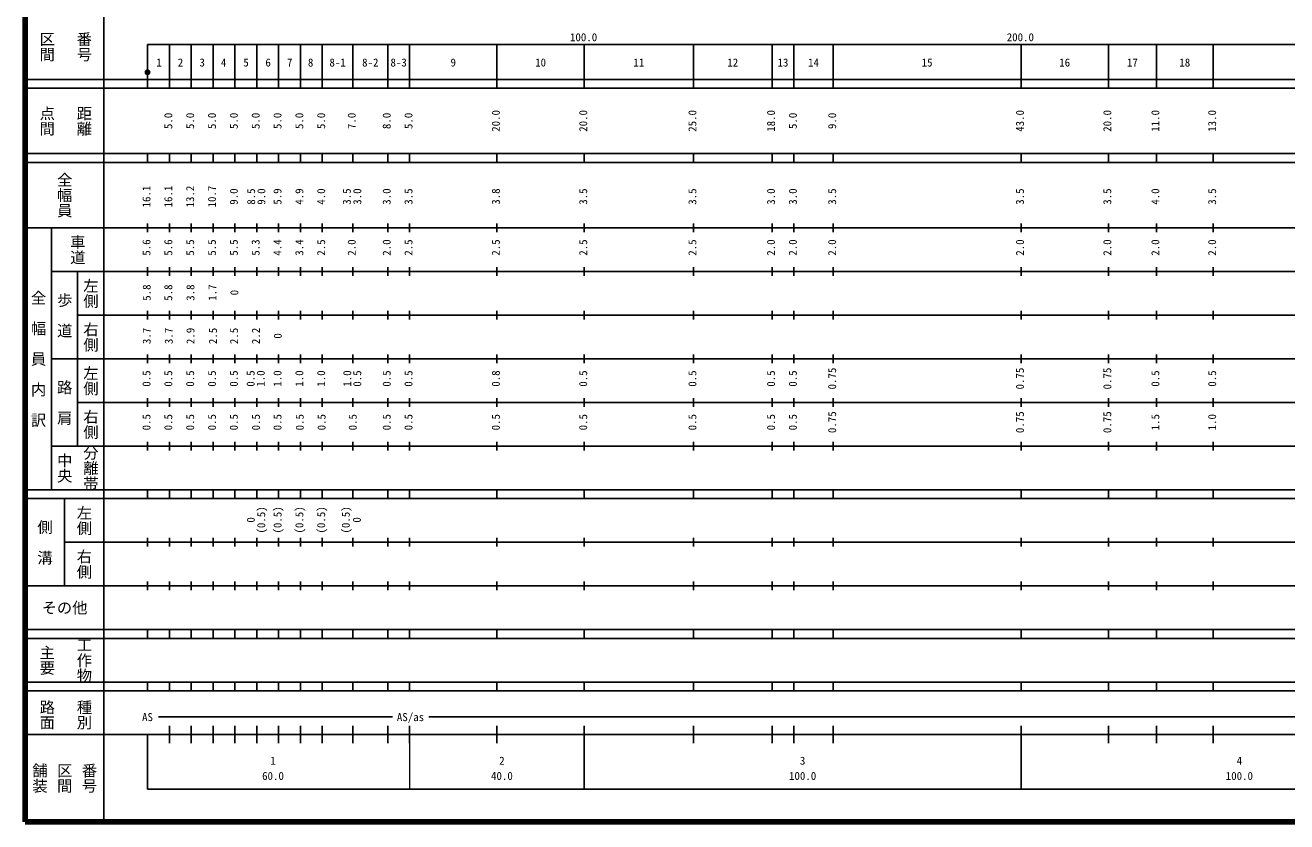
# Model space of a CAD drawing. Units: millimetres on the paper, enlarged 1000 times. Extents: x 40000 to 680000, y 20000 to 380000.
# Drawn here: x 40000 to 328851, y 20000 to 202409 of the extents above; entities that cross this region are included whole.
import ezdxf
from ezdxf.enums import TextEntityAlignment as Align

# ---------------------------------------------------------------- set-up
doc = ezdxf.new("R2010")
doc.units = ezdxf.units.MM
doc.header["$LTSCALE"] = 1000
doc.layers.add('M-TTL', color=2, linetype='Continuous', lineweight=140)
doc.layers.add('M-TTL-BAND', color=7, linetype='Continuous', lineweight=25)
doc.styles.add('@ＭＳ ゴシック', font='')
doc.styles.add('ＭＳ ゴシック', font='')
doc.styles.get('@ＭＳ ゴシック').set_extended_font_data('@MS Gothic')
doc.styles.get('ＭＳ ゴシック').set_extended_font_data('MS Gothic')

msp = doc.modelspace()

# ---------------------------------------------------------------- hatches: boundary and pattern name
at = {"layer": 'M-TTL-BAND'}
msp.add_hatch(color=256, dxfattribs=at).paths.add_polyline_path([(68503, 191629, 1), (67503, 191629, 1)])

# ---------------------------------------------------------------- linework, layer by layer
at = {"layer": 'M-TTL'}
for p, q in [((40000, 380000), (40000, 20000)), ((40000, 20000), (680000, 20000))]:
    msp.add_line(p, q, dxfattribs=at)
at = {"layer": 'M-TTL-BAND'}
for p, q in [((58000, 370000), (58000, 20000)), ((68000, 198000), (579000, 198000)), ((68000, 198000), (68000, 188000)), ((73000, 188000), (73000, 198000)), ((78000, 188000), (78000, 198000)), ((83000, 188000), (83000, 198000)), ((88000, 188000), (88000, 198000)), ((93000, 188000), (93000, 198000)), ((98000, 188000), (98000, 198000)), ((103000, 188000), (103000, 198000)), ((108000, 188000), (108000, 198000)), ((115000, 188000), (115000, 198000)), ((123000, 188000), (123000, 198000)), ((128000, 188000), (128000, 198000)), ((148000, 188000), (148000, 198000)), ((168000, 188000), (168000, 198000)), ((193000, 188000), (193000, 198000)), ((211000, 188000), (211000, 198000)), ((216000, 188000), (216000, 198000)), ((225000, 188000), (225000, 198000)), ((268000, 188000), (268000, 198000)), ((288000, 188000), (288000, 198000)), ((299000, 188000), (299000, 198000)), ((312000, 188000), (312000, 198000)), ((40000, 190000), (579000, 190000)), ((40000, 188000), (579000, 188000)), ((40000, 173000), (579000, 173000)), ((40000, 171000), (579000, 171000)), ((68000, 171000), (68000, 173000)), ((73000, 171000), (73000, 173000)), ((78000, 171000), (78000, 173000)), ((83000, 171000), (83000, 173000)), ((88000, 171000), (88000, 173000)), ((93000, 171000), (93000, 173000)), ((98000, 171000), (98000, 173000)), ((103000, 171000), (103000, 173000)), ((108000, 171000), (108000, 173000)), ((115000, 171000), (115000, 173000)), ((123000, 171000), (123000, 173000)), ((128000, 171000), (128000, 173000)), ((148000, 171000), (148000, 173000)), ((168000, 171000), (168000, 173000)), ((193000, 171000), (193000, 173000)), ((211000, 171000), (211000, 173000)), ((216000, 171000), (216000, 173000)), ((225000, 171000), (225000, 173000)), ((268000, 171000), (268000, 173000)), ((288000, 171000), (288000, 173000)), ((299000, 171000), (299000, 173000)), ((312000, 171000), (312000, 173000)), ((40000, 156000), (579000, 156000)), ((46000, 96000), (46000, 156000)), ((68000, 155000), (68000, 157000)), ((73000, 155000), (73000, 157000)), ((78000, 155000), (78000, 157000)), ((83000, 155000), (83000, 157000)), ((88000, 155000), (88000, 157000)), ((93000, 155000), (93000, 157000)), ((98000, 155000), (98000, 157000)), ((103000, 155000), (103000, 157000)), ((108000, 155000), (108000, 157000)), ((115000, 155000), (115000, 157000)), ((123000, 155000), (123000, 157000)), ((128000, 155000), (128000, 157000)), ((148000, 155000), (148000, 157000)), ((168000, 155000), (168000, 157000)), ((193000, 155000), (193000, 157000)), ((211000, 155000), (211000, 157000)), ((216000, 155000), (216000, 157000)), ((225000, 155000), (225000, 157000)), ((268000, 155000), (268000, 157000)), ((288000, 155000), (288000, 157000)), ((299000, 155000), (299000, 157000)), ((312000, 155000), (312000, 157000)), ((46000, 146000), (579000, 146000)), ((52000, 146000), (52000, 106000)), ((68000, 145000), (68000, 147000)), ((73000, 145000), (73000, 147000)), ((78000, 145000), (78000, 147000)), ((83000, 145000), (83000, 147000)), ((88000, 145000), (88000, 147000)), ((93000, 145000), (93000, 147000)), ((98000, 145000), (98000, 147000)), ((103000, 145000), (103000, 147000)), ((108000, 145000), (108000, 147000)), ((115000, 145000), (115000, 147000)), ((123000, 145000), (123000, 147000)), ((128000, 145000), (128000, 147000)), ((148000, 145000), (148000, 147000)), ((168000, 145000), (168000, 147000)), ((193000, 145000), (193000, 147000)), ((211000, 145000), (211000, 147000)), ((216000, 145000), (216000, 147000)), ((225000, 145000), (225000, 147000)), ((268000, 145000), (268000, 147000)), ((288000, 145000), (288000, 147000)), ((299000, 145000), (299000, 147000)), ((312000, 145000), (312000, 147000)), ((52000, 136000), (579000, 136000)), ((68000, 135000), (68000, 137000)), ((73000, 135000), (73000, 137000)), ((78000, 135000), (78000, 137000)), ((83000, 135000), (83000, 137000)), ((88000, 135000), (88000, 137000)), ((93000, 135000), (93000, 137000)), ((98000, 135000), (98000, 137000)), ((103000, 135000), (103000, 137000)), ((108000, 135000), (108000, 137000)), ((115000, 135000), (115000, 137000)), ((123000, 135000), (123000, 137000)), ((128000, 135000), (128000, 137000)), ((148000, 135000), (148000, 137000)), ((168000, 135000), (168000, 137000)), ((193000, 135000), (193000, 137000)), ((211000, 135000), (211000, 137000)), ((216000, 135000), (216000, 137000)), ((225000, 135000), (225000, 137000)), ((268000, 135000), (268000, 137000)), ((288000, 135000), (288000, 137000)), ((299000, 135000), (299000, 137000)), ((312000, 135000), (312000, 137000)), ((46000, 126000), (579000, 126000)), ((68000, 125000), (68000, 127000)), ((73000, 125000), (73000, 127000)), ((78000, 125000), (78000, 127000)), ((83000, 125000), (83000, 127000)), ((88000, 125000), (88000, 127000)), ((93000, 125000), (93000, 127000)), ((98000, 125000), (98000, 127000)), ((103000, 125000), (103000, 127000)), ((108000, 125000), (108000, 127000)), ((115000, 125000), (115000, 127000)), ((123000, 125000), (123000, 127000)), ((128000, 125000), (128000, 127000)), ((148000, 125000), (148000, 127000)), ((168000, 125000), (168000, 127000)), ((193000, 125000), (193000, 127000)), ((211000, 125000), (211000, 127000)), ((216000, 125000), (216000, 127000)), ((225000, 125000), (225000, 127000)), ((268000, 125000), (268000, 127000)), ((288000, 125000), (288000, 127000)), ((299000, 125000), (299000, 127000)), ((312000, 125000), (312000, 127000)), ((52000, 116000), (579000, 116000)), ((68000, 115000), (68000, 117000)), ((73000, 115000), (73000, 117000)), ((78000, 115000), (78000, 117000)), ((83000, 115000), (83000, 117000)), ((88000, 115000), (88000, 117000)), ((93000, 115000), (93000, 117000)), ((98000, 115000), (98000, 117000)), ((103000, 115000), (103000, 117000)), ((108000, 115000), (108000, 117000)), ((115000, 115000), (115000, 117000)), ((123000, 115000), (123000, 117000)), ((128000, 115000), (128000, 117000)), ((148000, 115000), (148000, 117000)), ((168000, 115000), (168000, 117000)), ((193000, 115000), (193000, 117000)), ((211000, 115000), (211000, 117000)), ((216000, 115000), (216000, 117000)), ((225000, 115000), (225000, 117000)), ((268000, 115000), (268000, 117000)), ((288000, 115000), (288000, 117000)), ((299000, 115000), (299000, 117000)), ((312000, 115000), (312000, 117000)), ((68000, 105000), (68000, 107000)), ((73000, 105000), (73000, 107000)), ((78000, 105000), (78000, 107000)), ((83000, 105000), (83000, 107000)), ((88000, 105000), (88000, 107000)), ((93000, 105000), (93000, 107000)), ((98000, 105000), (98000, 107000)), ((103000, 105000), (103000, 107000)), ((108000, 105000), (108000, 107000)), ((115000, 105000), (115000, 107000)), ((123000, 105000), (123000, 107000)), ((128000, 105000), (128000, 107000)), ((148000, 105000), (148000, 107000)), ((168000, 105000), (168000, 107000)), ((193000, 105000), (193000, 107000)), ((211000, 105000), (211000, 107000)), ((216000, 105000), (216000, 107000)), ((225000, 105000), (225000, 107000)), ((268000, 105000), (268000, 107000)), ((288000, 105000), (288000, 107000)), ((299000, 105000), (299000, 107000)), ((312000, 105000), (312000, 107000)), ((46000, 106000), (579000, 106000)), ((40000, 96000), (579000, 96000)), ((68000, 94000), (68000, 96000)), ((73000, 94000), (73000, 96000)), ((78000, 94000), (78000, 96000)), ((83000, 94000), (83000, 96000)), ((88000, 94000), (88000, 96000)), ((93000, 94000), (93000, 96000)), ((98000, 94000), (98000, 96000)), ((103000, 94000), (103000, 96000)), ((108000, 94000), (108000, 96000)), ((115000, 94000), (115000, 96000)), ((123000, 94000), (123000, 96000)), ((128000, 94000), (128000, 96000)), ((148000, 94000), (148000, 96000)), ((168000, 94000), (168000, 96000)), ((193000, 94000), (193000, 96000)), ((211000, 94000), (211000, 96000)), ((216000, 94000), (216000, 96000)), ((225000, 94000), (225000, 96000)), ((268000, 94000), (268000, 96000)), ((288000, 94000), (288000, 96000)), ((299000, 94000), (299000, 96000)), ((312000, 94000), (312000, 96000)), ((40000, 94000), (579000, 94000)), ((49000, 94000), (49000, 74000)), ((49000, 84000), (579000, 84000)), ((68000, 83000), (68000, 85000)), ((73000, 83000), (73000, 85000)), ((78000, 83000), (78000, 85000)), ((83000, 83000), (83000, 85000)), ((88000, 83000), (88000, 85000)), ((93000, 83000), (93000, 85000)), ((98000, 83000), (98000, 85000)), ((103000, 83000), (103000, 85000)), ((108000, 83000), (108000, 85000)), ((115000, 83000), (115000, 85000)), ((123000, 83000), (123000, 85000)), ((128000, 83000), (128000, 85000)), ((148000, 83000), (148000, 85000)), ((168000, 83000), (168000, 85000)), ((193000, 83000), (193000, 85000)), ((211000, 83000), (211000, 85000)), ((216000, 83000), (216000, 85000)), ((225000, 83000), (225000, 85000)), ((268000, 83000), (268000, 85000)), ((288000, 83000), (288000, 85000)), ((299000, 83000), (299000, 85000)), ((312000, 83000), (312000, 85000)), ((40000, 74000), (579000, 74000)), ((68000, 73000), (68000, 75000)), ((73000, 73000), (73000, 75000)), ((78000, 73000), (78000, 75000)), ((83000, 73000), (83000, 75000)), ((88000, 73000), (88000, 75000)), ((93000, 73000), (93000, 75000)), ((98000, 73000), (98000, 75000)), ((103000, 73000), (103000, 75000)), ((108000, 73000), (108000, 75000)), ((115000, 73000), (115000, 75000)), ((123000, 73000), (123000, 75000)), ((128000, 73000), (128000, 75000)), ((148000, 73000), (148000, 75000)), ((168000, 73000), (168000, 75000)), ((193000, 73000), (193000, 75000)), ((211000, 73000), (211000, 75000)), ((216000, 73000), (216000, 75000)), ((225000, 73000), (225000, 75000)), ((268000, 73000), (268000, 75000)), ((288000, 73000), (288000, 75000)), ((299000, 73000), (299000, 75000)), ((312000, 73000), (312000, 75000)), ((40000, 64000), (579000, 64000)), ((68000, 62000), (68000, 64000)), ((73000, 62000), (73000, 64000)), ((78000, 62000), (78000, 64000)), ((83000, 62000), (83000, 64000)), ((88000, 62000), (88000, 64000)), ((93000, 62000), (93000, 64000)), ((98000, 62000), (98000, 64000)), ((103000, 62000), (103000, 64000)), ((108000, 62000), (108000, 64000)), ((115000, 62000), (115000, 64000)), ((123000, 62000), (123000, 64000)), ((128000, 62000), (128000, 64000)), ((148000, 62000), (148000, 64000)), ((168000, 62000), (168000, 64000)), ((193000, 62000), (193000, 64000)), ((211000, 62000), (211000, 64000)), ((216000, 62000), (216000, 64000)), ((225000, 62000), (225000, 64000)), ((268000, 62000), (268000, 64000)), ((288000, 62000), (288000, 64000)), ((299000, 62000), (299000, 64000)), ((312000, 62000), (312000, 64000)), ((40000, 62000), (579000, 62000)), ((40000, 52000), (579000, 52000)), ((68000, 50000), (68000, 52000)), ((73000, 50000), (73000, 52000)), ((78000, 50000), (78000, 52000)), ((83000, 50000), (83000, 52000)), ((88000, 50000), (88000, 52000)), ((93000, 50000), (93000, 52000)), ((98000, 50000), (98000, 52000)), ((103000, 50000), (103000, 52000)), ((108000, 50000), (108000, 52000)), ((115000, 50000), (115000, 52000)), ((123000, 50000), (123000, 52000)), ((128000, 50000), (128000, 52000)), ((148000, 50000), (148000, 52000)), ((168000, 50000), (168000, 52000)), ((193000, 50000), (193000, 52000)), ((211000, 50000), (211000, 52000)), ((216000, 50000), (216000, 52000)), ((225000, 50000), (225000, 52000)), ((268000, 50000), (268000, 52000)), ((288000, 50000), (288000, 52000)), ((299000, 50000), (299000, 52000)), ((312000, 50000), (312000, 52000)), ((40000, 50000), (579000, 50000)), ((70508, 44000), (124099, 44000)), ((132408, 44000), (565000, 44000)), ((73000, 38000), (73000, 42000)), ((78000, 38000), (78000, 42000)), ((83000, 38000), (83000, 42000)), ((88000, 38000), (88000, 42000)), ((93000, 38000), (93000, 42000)), ((98000, 38000), (98000, 42000)), ((103000, 38000), (103000, 42000)), ((108000, 38000), (108000, 42000)), ((115000, 38000), (115000, 42000)), ((123000, 38000), (123000, 42000)), ((128000, 38000), (128000, 42000)), ((148000, 38000), (148000, 42000)), ((168000, 27500), (168000, 42000)), ((193000, 38000), (193000, 42000)), ((211000, 38000), (211000, 42000)), ((216000, 38000), (216000, 42000)), ((225000, 38000), (225000, 42000)), ((268000, 27500), (268000, 42000)), ((288000, 38000), (288000, 42000)), ((299000, 38000), (299000, 42000)), ((312000, 38000), (312000, 42000)), ((40000, 40000), (579000, 40000)), ((68000, 40000), (68000, 27500)), ((68000, 27500), (579000, 27500))]:
    msp.add_line(p, q, dxfattribs=at)
at = {"layer": 'M-TTL-BAND', "lineweight": 13}
msp.add_line((128000, 38000), (128000, 27500), dxfattribs=at)
at = {"layer": 'M-TTL-BAND'}
msp.add_circle((68003, 191629), 500, dxfattribs=at)

# ---------------------------------------------------------------- texts
at = {"layer": 'M-TTL-BAND', "style": '@ＭＳ ゴシック'}
for s, p in [('区間', (45000, 197500)), ('番号', (53500, 197500)), ('点間', (45000, 180500)), ('距離', (53500, 180500)), ('全幅員', (49000, 163500)), ('車道', (52000, 151000)), ('全\u3000幅\u3000員\u3000内\u3000訳', (43000, 126000)), ('左側', (55000, 141000)), ('歩\u3000道', (49000, 136000)), ('右側', (55000, 131000)), ('左側', (55000, 121000)), ('路\u3000肩', (49000, 116000)), ('右側', (55000, 111000)), ('中央', (49000, 101000)), ('分離帯', (55000, 101000)), ('左側', (53500, 89000)), ('側\u3000溝', (44500, 84000)), ('右側', (53500, 79000)), ('工作物', (53500, 57000)), ('主要', (45000, 57000)), ('路面', (45000, 44500)), ('種別', (53500, 44500)), ('舗装', (43333, 30000)), ('区間', (49000, 30000)), ('番号', (54667, 30000))]:
    msp.add_text(s, height=2566, rotation=270, dxfattribs=at).set_placement(p, align=Align.MIDDLE_CENTER)
at = {"layer": 'M-TTL-BAND', "style": 'ＭＳ ゴシック'}
for s, p in [('100.0', (167844, 198195)), ('200.0', (267844, 198195)), ('1', (70624, 192405)), ('2', (75544, 192405)), ('3', (80520, 192405)), ('4', (85420, 192405)), ('5', (90562, 192405)), ('6', (95615, 192405)), ('7', (100555, 192405)), ('8', (105348, 192405)), ('8-1', (111525, 192405)), ('8-2', (119005, 192405)), ('8-3', (125501, 192405)), ('9', (138000, 192405)), ('10', (158000, 192405)), ('11', (180500, 192405)), ('12', (202000, 192405)), ('13', (213500, 192405)), ('14', (220500, 192405)), ('15', (246500, 192405)), ('16', (278000, 192405)), ('17', (293500, 192405)), ('18', (305500, 192405)), ('AS', (68000, 42500)), ('AS/as', (128211, 42500)), ('1', (96731, 32523)), ('2', (149145, 32523)), ('3', (218000, 32523)), ('4', (318000, 32523)), ('60.0', (96731, 29033)), ('40.0', (149145, 29033)), ('100.0', (218000, 29033)), ('100.0', (318000, 29033))]:
    msp.add_text(s, height=1833, dxfattribs=at).set_placement(p, align=Align.BOTTOM_CENTER)
for s, p in [('5.0', (74217, 180500)), ('5.0', (79217, 180500)), ('5.0', (84217, 180500)), ('5.0', (89217, 180500)), ('5.0', (94217, 180500)), ('5.0', (99217, 180500)), ('5.0', (104217, 180500)), ('5.0', (109217, 180500)), ('7.0', (116217, 180500)), ('8.0', (124217, 180500)), ('5.0', (129217, 180500)), ('20.0', (149217, 180500)), ('20.0', (169217, 180500)), ('25.0', (194217, 180500)), ('18.0', (212217, 180500)), ('5.0', (217217, 180500)), ('9.0', (226217, 180500)), ('43.0', (269217, 180500)), ('20.0', (289217, 180500)), ('11.0', (300217, 180500)), ('13.0', (313217, 180500)), ('16.1', (69217, 163174)), ('16.1', (74217, 163174)), ('13.2', (79217, 163174)), ('10.7', (84217, 163174)), ('9.0', (89217, 163174)), ('8.5', (93180, 163174)), ('9.0', (95528, 163174)), ('5.9', (99217, 163174)), ('4.9', (104217, 163174)), ('4.0', (109217, 163174)), ('3.5', (115087, 163174)), ('3.0', (117493, 163174)), ('3.0', (124217, 163174)), ('3.5', (129217, 163174)), ('3.8', (149217, 163174)), ('3.5', (169217, 163174)), ('3.5', (194217, 163174)), ('3.0', (212217, 163174)), ('3.0', (217217, 163174)), ('3.5', (226217, 163174)), ('3.5', (269217, 163174)), ('3.5', (289217, 163174)), ('4.0', (300217, 163174)), ('3.5', (313217, 163174)), ('5.6', (69217, 151500)), ('5.6', (74217, 151500)), ('5.5', (79217, 151500)), ('5.5', (84217, 151500)), ('5.5', (89217, 151500)), ('5.3', (94217, 151500)), ('4.4', (99217, 151500)), ('3.4', (104217, 151500)), ('2.5', (109217, 151500)), ('2.0', (116217, 151500)), ('2.0', (124217, 151500)), ('2.5', (129217, 151500)), ('2.5', (149217, 151500)), ('2.5', (169217, 151500)), ('2.5', (194217, 151500)), ('2.0', (212217, 151500)), ('2.0', (217217, 151500)), ('2.0', (226217, 151500)), ('2.0', (269217, 151500)), ('2.0', (289217, 151500)), ('2.0', (300217, 151500)), ('2.0', (313217, 151500)), ('5.8', (69275, 141177)), ('5.8', (74217, 141177)), ('3.8', (79282, 141177)), ('1.7', (84330, 141177)), ('0', (89330, 141177)), ('3.7', (69275, 131256)), ('3.7', (74321, 131256)), ('2.9', (79299, 131256)), ('2.5', (84441, 131256)), ('2.5', (89277, 131256)), ('2.2', (94277, 131256)), ('0', (99277, 131256)), ('0.5', (69217, 121500)), ('0.5', (74217, 121500)), ('0.5', (79217, 121500)), ('0.5', (84217, 121500)), ('0.5', (89217, 121500)), ('0.5', (93062, 121500)), ('1.0', (95383, 121500)), ('1.0', (99217, 121500)), ('1.0', (104217, 121500)), ('1.0', (109217, 121500)), ('1.0', (115195, 121500)), ('0.5', (117484, 121500)), ('0.5', (124217, 121500)), ('0.5', (129217, 121500)), ('0.8', (149217, 121500)), ('0.5', (169217, 121500)), ('0.5', (194217, 121500)), ('0.5', (212217, 121500)), ('0.5', (217217, 121500)), ('0.75', (226217, 121500)), ('0.75', (269217, 121500)), ('0.75', (289217, 121500)), ('0.5', (300217, 121500)), ('0.5', (313217, 121500)), ('0.5', (69217, 111500)), ('0.5', (74217, 111500)), ('0.5', (79217, 111500)), ('0.5', (84217, 111500)), ('0.5', (89217, 111500)), ('0.5', (94279, 111500)), ('0.5', (99217, 111500)), ('0.5', (104313, 111500)), ('0.5', (109313, 111500)), ('0.5', (116443, 111500)), ('0.5', (124217, 111500)), ('0.5', (129217, 111500)), ('0.5', (149217, 111500)), ('0.5', (169217, 111500)), ('0.5', (194217, 111500)), ('0.5', (212217, 111500)), ('0.5', (217217, 111500)), ('0.75', (226217, 111500)), ('0.75', (269217, 111500)), ('0.75', (289217, 111500)), ('1.5', (300217, 111500)), ('1.0', (313217, 111500)), ('0', (93100, 89125)), ('(0.5)', (95494, 89125)), ('(0.5)', (99241, 89125)), ('(0.5)', (104222, 89125)), ('(0.5)', (109222, 89125)), ('(0.5)', (114856, 89125)), ('0', (117395, 89125))]:
    msp.add_text(s, height=1833, rotation=90, dxfattribs=at).set_placement(p, align=Align.BOTTOM_CENTER)
msp.add_text('その他', height=2566, dxfattribs=at).set_placement((49000, 69000), align=Align.MIDDLE_CENTER)

doc.saveas('drawing.dxf')
